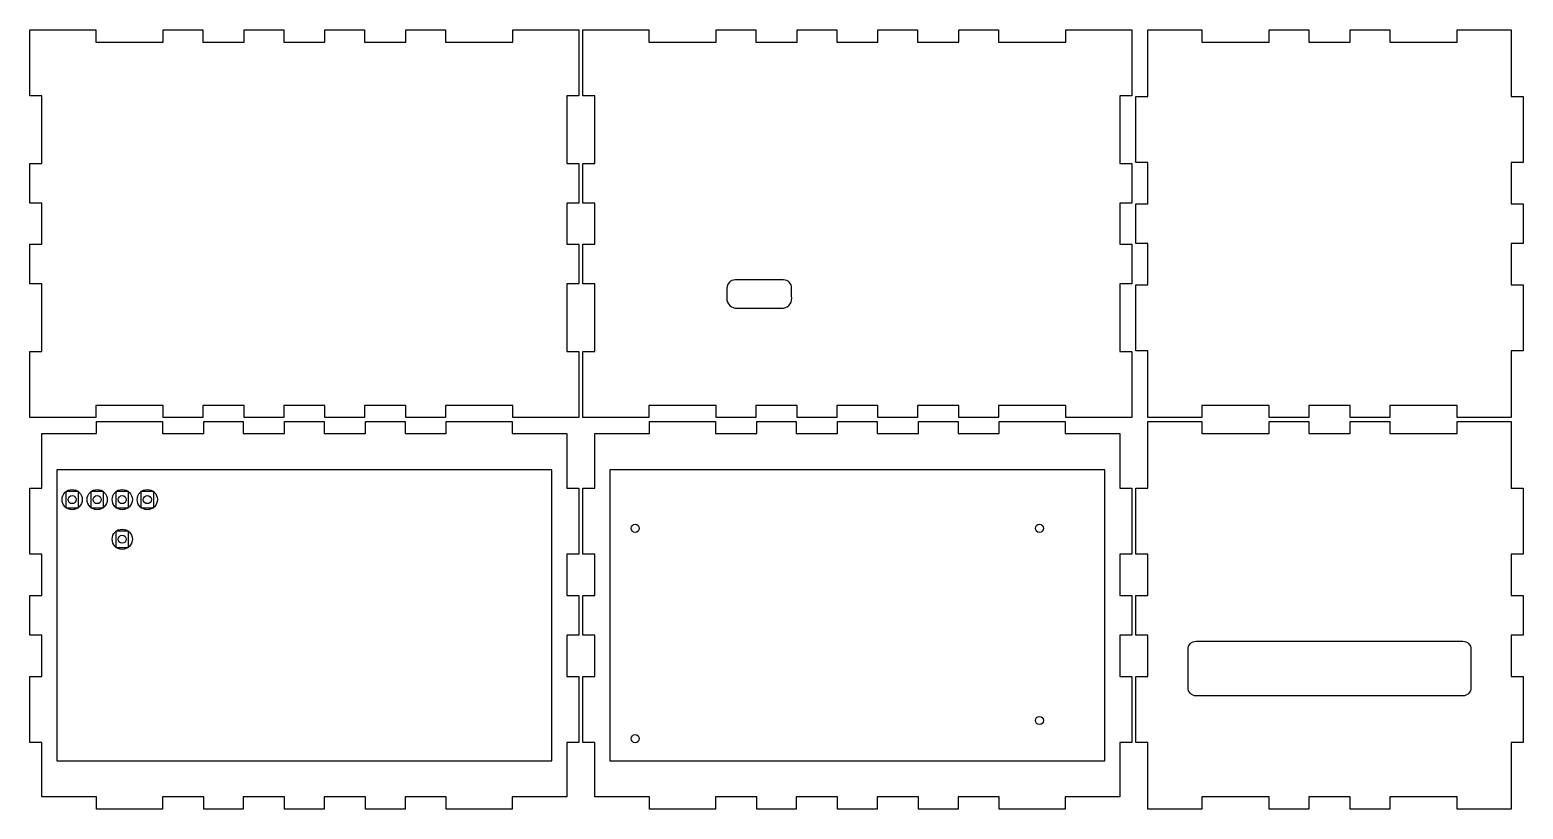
# Model space of a CAD drawing. Extents: x 10 to 379, y 10 to 203.
import ezdxf

# ---------------------------------------------------------------- set-up
doc = ezdxf.new("R2010")
doc.units = 0
doc.layers.get('0').update_dxf_attribs({"linetype": 'CONTINUOUS'})
doc.layers.add('componenti', color=3, linetype='CONTINUOUS')

msp = doc.modelspace()

# ---------------------------------------------------------------- linework, layer by layer
for points in [[(10, 203), (26.3, 203), (26.3, 200), (43, 200), (43, 203), (52.8, 203), (52.8, 200), (63, 200), (63, 203), (72.8, 203), (72.8, 200), (83, 200), (83, 203), (92.8, 203), (92.8, 200), (103, 200), (103, 203), (112.8, 203), (112.8, 200), (129.5, 200), (129.5, 203), (145.8, 203), (145.8, 186.7), (142.8, 186.7), (142.8, 170), (145.8, 170), (145.8, 160.2), (142.8, 160.2), (142.8, 150), (145.8, 150), (145.8, 140.2), (142.8, 140.2), (142.8, 123.5), (145.8, 123.5), (145.8, 107.2), (129.5, 107.2), (129.5, 110.2), (112.8, 110.2), (112.8, 107.2), (103, 107.2), (103, 110.2), (92.8, 110.2), (92.8, 107.2), (83, 107.2), (83, 110.2), (72.8, 110.2), (72.8, 107.2), (63, 107.2), (63, 110.2), (52.8, 110.2), (52.8, 107.2), (43, 107.2), (43, 110.2), (26.3, 110.2), (26.3, 107.2), (10, 107.2), (10, 123.5), (13, 123.5), (13, 140.2), (10, 140.2), (10, 150), (13, 150), (13, 160.2), (10, 160.2), (10, 170), (13, 170), (13, 186.7), (10, 186.7), (10, 203)], [(146.8, 203), (163.1, 203), (163.1, 200), (179.8, 200), (179.8, 203), (189.6, 203), (189.6, 200), (199.8, 200), (199.8, 203), (209.6, 203), (209.6, 200), (219.8, 200), (219.8, 203), (229.6, 203), (229.6, 200), (239.8, 200), (239.8, 203), (249.6, 203), (249.6, 200), (266.3, 200), (266.3, 203), (282.6, 203), (282.6, 186.7), (279.6, 186.7), (279.6, 170), (282.6, 170), (282.6, 160.2), (279.6, 160.2), (279.6, 150), (282.6, 150), (282.6, 140.2), (279.6, 140.2), (279.6, 123.5), (282.6, 123.5), (282.6, 107.2), (266.3, 107.2), (266.3, 110.2), (249.6, 110.2), (249.6, 107.2), (239.8, 107.2), (239.8, 110.2), (229.6, 110.2), (229.6, 107.2), (219.8, 107.2), (219.8, 110.2), (209.6, 110.2), (209.6, 107.2), (199.8, 107.2), (199.8, 110.2), (189.6, 110.2), (189.6, 107.2), (179.8, 107.2), (179.8, 110.2), (163.1, 110.2), (163.1, 107.2), (146.8, 107.2), (146.8, 123.5), (149.8, 123.5), (149.8, 140.2), (146.8, 140.2), (146.8, 150), (149.8, 150), (149.8, 160.2), (146.8, 160.2), (146.8, 170), (149.8, 170), (149.8, 186.7), (146.8, 186.7), (146.8, 203)], [(286.6, 203), (299.9, 203), (299.9, 200), (316.6, 200), (316.6, 203), (326.4, 203), (326.4, 200), (336.6, 200), (336.6, 203), (346.4, 203), (346.4, 200), (363.1, 200), (363.1, 203), (376.4, 203), (376.4, 186.5), (379.4, 186.5), (379.4, 170.2), (376.4, 170.2), (376.4, 160), (379.4, 160), (379.4, 150.2), (376.4, 150.2), (376.4, 140), (379.4, 140), (379.4, 123.7), (376.4, 123.7), (376.4, 107.2), (363.1, 107.2), (363.1, 110.2), (346.4, 110.2), (346.4, 107.2), (336.6, 107.2), (336.6, 110.2), (326.4, 110.2), (326.4, 107.2), (316.6, 107.2), (316.6, 110.2), (299.9, 110.2), (299.9, 107.2), (286.6, 107.2), (286.6, 123.7), (283.6, 123.7), (283.6, 140), (286.6, 140), (286.6, 150.2), (283.6, 150.2), (283.6, 160), (286.6, 160), (286.6, 170.2), (283.6, 170.2), (283.6, 186.5), (286.6, 186.5), (286.6, 203)], [(13, 103.2), (26.5, 103.2), (26.5, 106.2), (42.8, 106.2), (42.8, 103.2), (53, 103.2), (53, 106.2), (62.8, 106.2), (62.8, 103.2), (73, 103.2), (73, 106.2), (82.8, 106.2), (82.8, 103.2), (93, 103.2), (93, 106.2), (102.8, 106.2), (102.8, 103.2), (113, 103.2), (113, 106.2), (129.3, 106.2), (129.3, 103.2), (142.8, 103.2), (142.8, 89.7), (145.8, 89.7), (145.8, 73.4), (142.8, 73.4), (142.8, 63.2), (145.8, 63.2), (145.8, 53.4), (142.8, 53.4), (142.8, 43.2), (145.8, 43.2), (145.8, 26.9), (142.8, 26.9), (142.8, 13.4), (129.3, 13.4), (129.3, 10.4), (113, 10.4), (113, 13.4), (102.8, 13.4), (102.8, 10.4), (93, 10.4), (93, 13.4), (82.8, 13.4), (82.8, 10.4), (73, 10.4), (73, 13.4), (62.8, 13.4), (62.8, 10.4), (53, 10.4), (53, 13.4), (42.8, 13.4), (42.8, 10.4), (26.5, 10.4), (26.5, 13.4), (13, 13.4), (13, 26.9), (10, 26.9), (10, 43.2), (13, 43.2), (13, 53.4), (10, 53.4), (10, 63.2), (13, 63.2), (13, 73.4), (10, 73.4), (10, 89.7), (13, 89.7), (13, 103.2)], [(149.8, 103.2), (163.3, 103.2), (163.3, 106.2), (179.6, 106.2), (179.6, 103.2), (189.8, 103.2), (189.8, 106.2), (199.6, 106.2), (199.6, 103.2), (209.8, 103.2), (209.8, 106.2), (219.6, 106.2), (219.6, 103.2), (229.8, 103.2), (229.8, 106.2), (239.6, 106.2), (239.6, 103.2), (249.8, 103.2), (249.8, 106.2), (266.1, 106.2), (266.1, 103.2), (279.6, 103.2), (279.6, 89.7), (282.6, 89.7), (282.6, 73.4), (279.6, 73.4), (279.6, 63.2), (282.6, 63.2), (282.6, 53.4), (279.6, 53.4), (279.6, 43.2), (282.6, 43.2), (282.6, 26.9), (279.6, 26.9), (279.6, 13.4), (266.1, 13.4), (266.1, 10.4), (249.8, 10.4), (249.8, 13.4), (239.6, 13.4), (239.6, 10.4), (229.8, 10.4), (229.8, 13.4), (219.6, 13.4), (219.6, 10.4), (209.8, 10.4), (209.8, 13.4), (199.6, 13.4), (199.6, 10.4), (189.8, 10.4), (189.8, 13.4), (179.6, 13.4), (179.6, 10.4), (163.3, 10.4), (163.3, 13.4), (149.8, 13.4), (149.8, 26.9), (146.8, 26.9), (146.8, 43.2), (149.8, 43.2), (149.8, 53.4), (146.8, 53.4), (146.8, 63.2), (149.8, 63.2), (149.8, 73.4), (146.8, 73.4), (146.8, 89.7), (149.8, 89.7), (149.8, 103.2)], [(286.6, 106.2), (299.9, 106.2), (299.9, 103.2), (316.6, 103.2), (316.6, 106.2), (326.4, 106.2), (326.4, 103.2), (336.6, 103.2), (336.6, 106.2), (346.4, 106.2), (346.4, 103.2), (363.1, 103.2), (363.1, 106.2), (376.4, 106.2), (376.4, 89.7), (379.4, 89.7), (379.4, 73.4), (376.4, 73.4), (376.4, 63.2), (379.4, 63.2), (379.4, 53.4), (376.4, 53.4), (376.4, 43.2), (379.4, 43.2), (379.4, 26.9), (376.4, 26.9), (376.4, 10.4), (363.1, 10.4), (363.1, 13.4), (346.4, 13.4), (346.4, 10.4), (336.6, 10.4), (336.6, 13.4), (326.4, 13.4), (326.4, 10.4), (316.6, 10.4), (316.6, 13.4), (299.9, 13.4), (299.9, 10.4), (286.6, 10.4), (286.6, 26.9), (283.6, 26.9), (283.6, 43.2), (286.6, 43.2), (286.6, 53.4), (283.6, 53.4), (283.6, 63.2), (286.6, 63.2), (286.6, 73.4), (283.6, 73.4), (283.6, 89.7), (286.6, 89.7), (286.6, 106.2)]]:
    msp.add_lwpolyline(points)
msp.add_lwpolyline([(182.45, 139.2), (182.45, 137.2, 0.414214), (184.45, 134.2), (196.45, 134.2, 0.414214), (198.45, 137.2), (198.45, 139.2, 0.414214), (196.45, 141.2), (184.45, 141.2, 0.414214)], format="xyb", close=True)
at = {"linetype": 'ByBlock'}
msp.add_lwpolyline([(296.5, 40.4), (296.5, 49.9, -0.414214), (298.5, 51.9), (364.5, 51.9, -0.414214), (366.5, 49.9), (366.5, 40.4, -0.414214), (364.5, 38.4), (298.5, 38.4, -0.414214)], format="xyb", close=True, dxfattribs=at)
for centre, radius in [((20.45, 86.9), 2.5), ((26.65, 86.9), 2.5), ((32.85, 86.9), 2.5), ((39.05, 86.9), 2.5), ((32.85, 77.1), 2.5), ((159.75, 79.8), 1), ((259.75, 79.8), 1), ((259.75, 32.3), 1), ((159.75, 27.8), 1)]:
    msp.add_circle(centre, radius)
at = {"layer": 'componenti', "linetype": 'ByBlock'}
for points in [[(139.15, 22.3), (139.15, 94.3), (16.65, 94.3), (16.65, 22.3)], [(275.95, 22.3), (275.95, 94.3), (153.45, 94.3), (153.45, 22.3)]]:
    msp.add_lwpolyline(points, close=True, dxfattribs=at)
at = {"layer": 'componenti'}
for points in [[(18.95, 84.8), (18.95, 89), (21.95, 89), (21.95, 84.8)], [(25.15, 84.8), (25.15, 89), (28.15, 89), (28.15, 84.8)], [(31.35, 84.8), (31.35, 89), (34.35, 89), (34.35, 84.8)], [(37.55, 84.8), (37.55, 89), (40.55, 89), (40.55, 84.8)], [(31.35, 75), (31.35, 79.2), (34.35, 79.2), (34.35, 75)]]:
    msp.add_lwpolyline(points, close=True, dxfattribs=at)
for centre in [(20.45, 86.9), (26.65, 86.9), (32.85, 86.9), (39.05, 86.9), (32.85, 77.1)]:
    msp.add_circle(centre, 1, dxfattribs=at)

doc.saveas('drawing.dxf')
